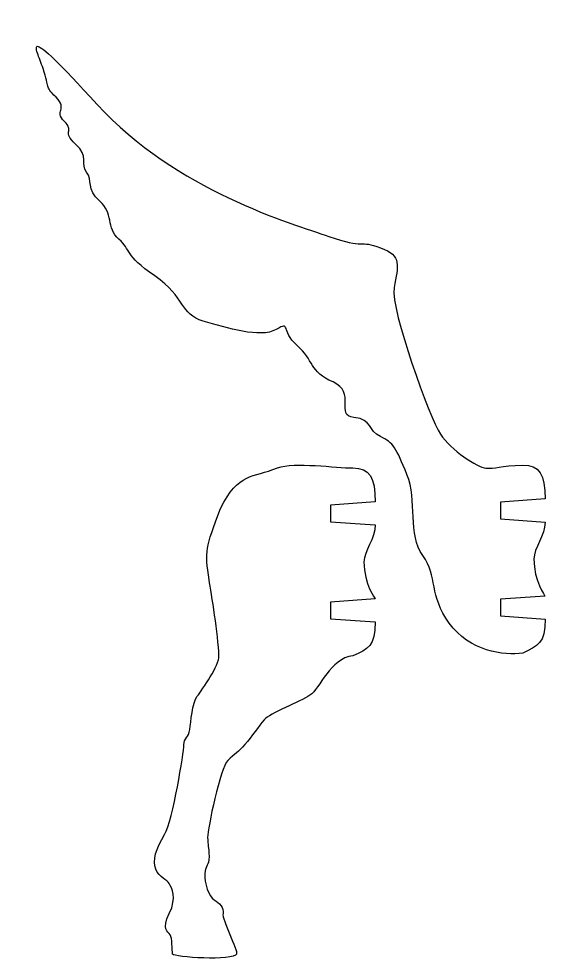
# Model space of a CAD drawing. Extents: x -102 to 434, y -1398 to -13.
# Drawn here: x -18.7 to 63.6, y -315 to -167.6 of the extents above; entities that cross this region are included whole.
import ezdxf

# ---------------------------------------------------------------- set-up
doc = ezdxf.new("R2010")
doc.units = 0
doc.layers.add('LAYER_1', color=7, linetype='CONTINUOUS')

msp = doc.modelspace()

# ---------------------------------------------------------------- linework, layer by layer
at = {"layer": 'LAYER_1', "color": 1}
msp.add_open_spline([(-14.92, -175.38), (-13.77, -178.73), (-14.83, -177.89), (-12.89, -179.88), (-10.95, -181.86), (-13.29, -182.04), (-11.61, -183.63), (-9.93, -185.22), (-12.05, -185.3), (-9.85, -187.2), (-7.64, -189.1), (-9.14, -190.37), (-8.13, -191.61), (-7.11, -192.84), (-8.24, -194.31), (-6.07, -196.13), (-3.9, -197.96), (-5.07, -200.31), (-3.07, -202.08), (-1.07, -203.84), (-2.31, -204.48), (2.54, -207.84), (7.39, -211.19), (6.42, -213.83), (10.13, -214.89), (13.83, -215.95), (19.04, -217.63), (21.5, -216.21), (23.97, -214.8), (22.12, -216.39), (24.77, -218.68), (27.41, -220.98), (26.71, -222.83), (30.41, -224.42), (34.12, -226), (30.68, -229.71), (33.68, -229.97), (36.67, -230.24), (35.79, -232.09), (37.82, -232.97), (39.85, -233.85), (40.29, -234.82), (41.97, -238.88), (43.64, -242.94), (42.05, -248.32), (44.44, -251.58), (46.82, -254.84), (45.41, -257.84), (48.58, -262.16), (51.76, -266.49), (57.11, -267.31), (60.07, -266.81), (62.44, -265.69), (63.57, -265.35), (63.57, -261.5), (63.57, -261.5), (56.57, -261), (56.57, -261), (56.57, -261), (56.57, -258.4), (56.57, -258.4), (56.57, -258.4), (63.57, -257.9), (63.57, -257.9), (63.57, -257.9), (61.81, -255.57), (61.81, -252.11), (61.81, -250.41), (63.57, -248.43), (63.57, -246.32), (63.57, -246.32), (56.57, -245.82), (56.57, -245.82), (56.57, -245.82), (56.57, -243.22), (56.57, -243.22), (56.57, -243.22), (63.57, -242.72), (63.57, -242.72), (63.57, -238.87), (62.69, -237.41), (60.07, -237.41), (56.61, -237.53), (55.61, -238.01), (54.31, -237.89), (53.02, -237.76), (48.82, -235.08), (47.2, -232.59), (45.55, -230.06), (39.38, -213.19), (39.97, -209.66), (40.55, -206.13), (41.26, -204.72), (37.85, -203.43), (34.44, -202.13), (35.5, -203.66), (29.74, -201.66), (23.97, -199.66), (5.79, -194.43), (-6.46, -181.02), (-18.71, -167.62), (-16.07, -172.03), (-14.92, -175.38)], degree=3, knots=[0, 0, 0, 0, 1, 1, 1, 2, 2, 2, 3, 3, 3, 4, 4, 4, 5, 5, 5, 6, 6, 6, 7, 7, 7, 8, 8, 8, 9, 9, 9, 10, 10, 10, 11, 11, 11, 12, 12, 12, 13, 13, 13, 14, 14, 14, 15, 15, 15, 16, 16, 16, 17, 17, 17, 18, 18, 18, 19, 19, 19, 20, 20, 20, 21, 21, 21, 22, 22, 22, 23, 23, 23, 24, 24, 24, 25, 25, 25, 26, 26, 26, 27, 27, 27, 28, 28, 28, 29, 29, 29, 30, 30, 30, 31, 31, 31, 32, 32, 32, 33, 33, 33, 34, 34, 34, 34], dxfattribs=at)
at = {"layer": 'LAYER_1'}
msp.add_open_spline([(2.69, -300.64), (3.28, -302.02), (4.45, -302.17), (4.81, -302.87), (5.17, -303.56), (6.05, -305.02), (4.81, -307.56), (3.57, -310.09), (4.59, -310.34), (4.96, -310.88), (5.32, -311.42), (5.2, -313.22), (5.32, -313.9), (5.41, -314.4), (14.91, -315.01), (15.33, -313.9), (15.55, -313.33), (12.99, -308.4), (13.21, -307.56), (13.43, -306.71), (12.63, -305.87), (11.82, -305.41), (11.02, -304.94), (10.22, -302.79), (10.36, -301.33), (10.51, -299.87), (11.02, -300.18), (11.02, -298.64), (11.02, -297.1), (10.8, -296.95), (10.8, -295.64), (10.8, -294.33), (12.77, -284.72), (13.94, -283.64), (15.11, -282.57), (15.55, -282.33), (16.64, -281.11), (17.74, -279.88), (18.76, -278.26), (19.64, -277.26), (20.51, -276.26), (25.26, -274.41), (26.8, -273.42), (28.33, -272.41), (30.01, -267.61), (33.51, -267.26), (35.88, -266.15), (37.01, -265.8), (37.01, -261.95), (37.01, -261.95), (30.01, -261.45), (30.01, -261.45), (30.01, -261.45), (30.01, -258.85), (30.01, -258.85), (30.01, -258.85), (37.01, -258.35), (37.01, -258.35), (37.01, -258.35), (35.25, -256.03), (35.25, -252.57), (35.25, -250.86), (37.01, -248.89), (37.01, -246.78), (37.01, -246.78), (30.01, -246.28), (30.01, -246.28), (30.01, -246.28), (30.01, -243.68), (30.01, -243.68), (30.01, -243.68), (37.01, -243.18), (37.01, -243.18), (37.01, -239.32), (36.13, -237.87), (33.51, -237.87), (30.9, -237.87), (24.34, -236.88), (21.75, -237.87), (17.73, -239.39), (15.67, -238.56), (12.81, -244.21), (10.47, -250.47), (10.34, -250.8), (11.05, -255.39), (11.38, -257.53), (12.47, -263.92), (12.57, -267.26), (12.68, -268.7), (10, -272.49), (9.19, -273.57), (8.39, -274.64), (8.17, -277.57), (8.02, -278.8), (7.88, -280.03), (7.08, -280.1), (7.08, -281.18), (7.08, -282.26), (5.4, -292.95), (4.08, -295.18), (2.76, -297.41), (2.11, -299.25), (2.69, -300.64)], degree=3, knots=[0, 0, 0, 0, 1, 1, 1, 2, 2, 2, 3, 3, 3, 4, 4, 4, 5, 5, 5, 6, 6, 6, 7, 7, 7, 8, 8, 8, 9, 9, 9, 10, 10, 10, 11, 11, 11, 12, 12, 12, 13, 13, 13, 14, 14, 14, 15, 15, 15, 16, 16, 16, 17, 17, 17, 18, 18, 18, 19, 19, 19, 20, 20, 20, 21, 21, 21, 22, 22, 22, 23, 23, 23, 24, 24, 24, 25, 25, 25, 26, 26, 26, 27, 27, 27, 28, 28, 28, 29, 29, 29, 30, 30, 30, 31, 31, 31, 32, 32, 32, 33, 33, 33, 34, 34, 34, 34], dxfattribs=at)

doc.saveas('drawing.dxf')
